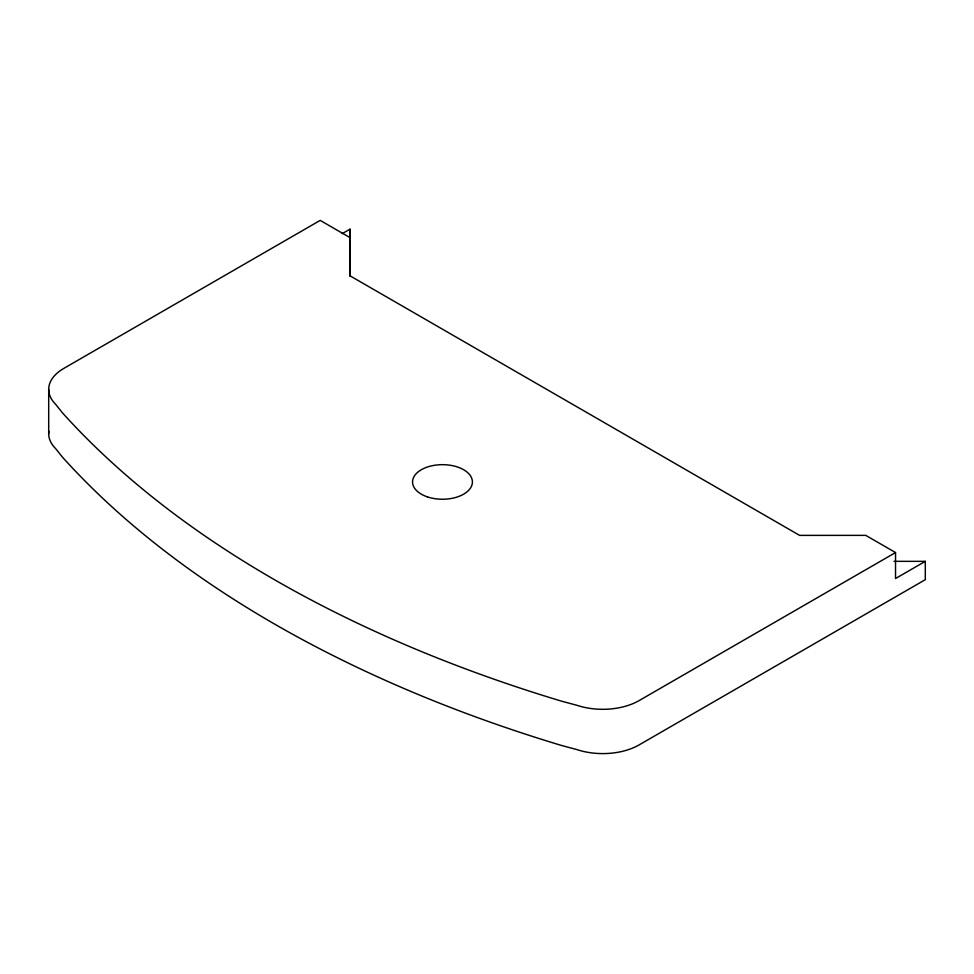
<?xml version="1.0" encoding="UTF-8"?>
<svg xmlns="http://www.w3.org/2000/svg" width="974" height="974" viewBox="0 0 974 974"><rect width="100%" height="100%" fill="white"/><g stroke="black" fill="none" stroke-linecap="round" stroke-linejoin="round"><path stroke-width="1.46" d="M48.7 433.722L48.7 389.43M349.958 276.226L349.958 229.17L342.191 233.663M895.532 552.562L639.09 700.61A51.403 29.67 0 0 1 577.058 705.334L561.888 701.268A1173.926 677.758 0 0 1 62.616 413.025L55.591 404.259A51.403 29.67 0 0 1 63.748 368.44L320.19 220.392L349.958 237.583L349.946 275.776L799.605 535.383L865.764 535.371L895.532 552.562L895.532 578.532L925.3 561.341L925.3 579.676L639.09 744.915A51.403 29.67 0 0 1 577.058 749.627L561.888 745.573A1173.926 677.758 0 0 1 62.616 457.33L55.591 448.564A51.403 29.67 0 0 1 48.895 431.153M894.047 561.341L925.3 561.341M349.958 229.17L349.958 247.506M427.513 496.923A29.938 17.288 0 0 0 472.414 481.96A29.938 17.288 0 0 0 427.513 466.984A29.938 17.288 0 0 0 427.513 496.923"/></g></svg>
